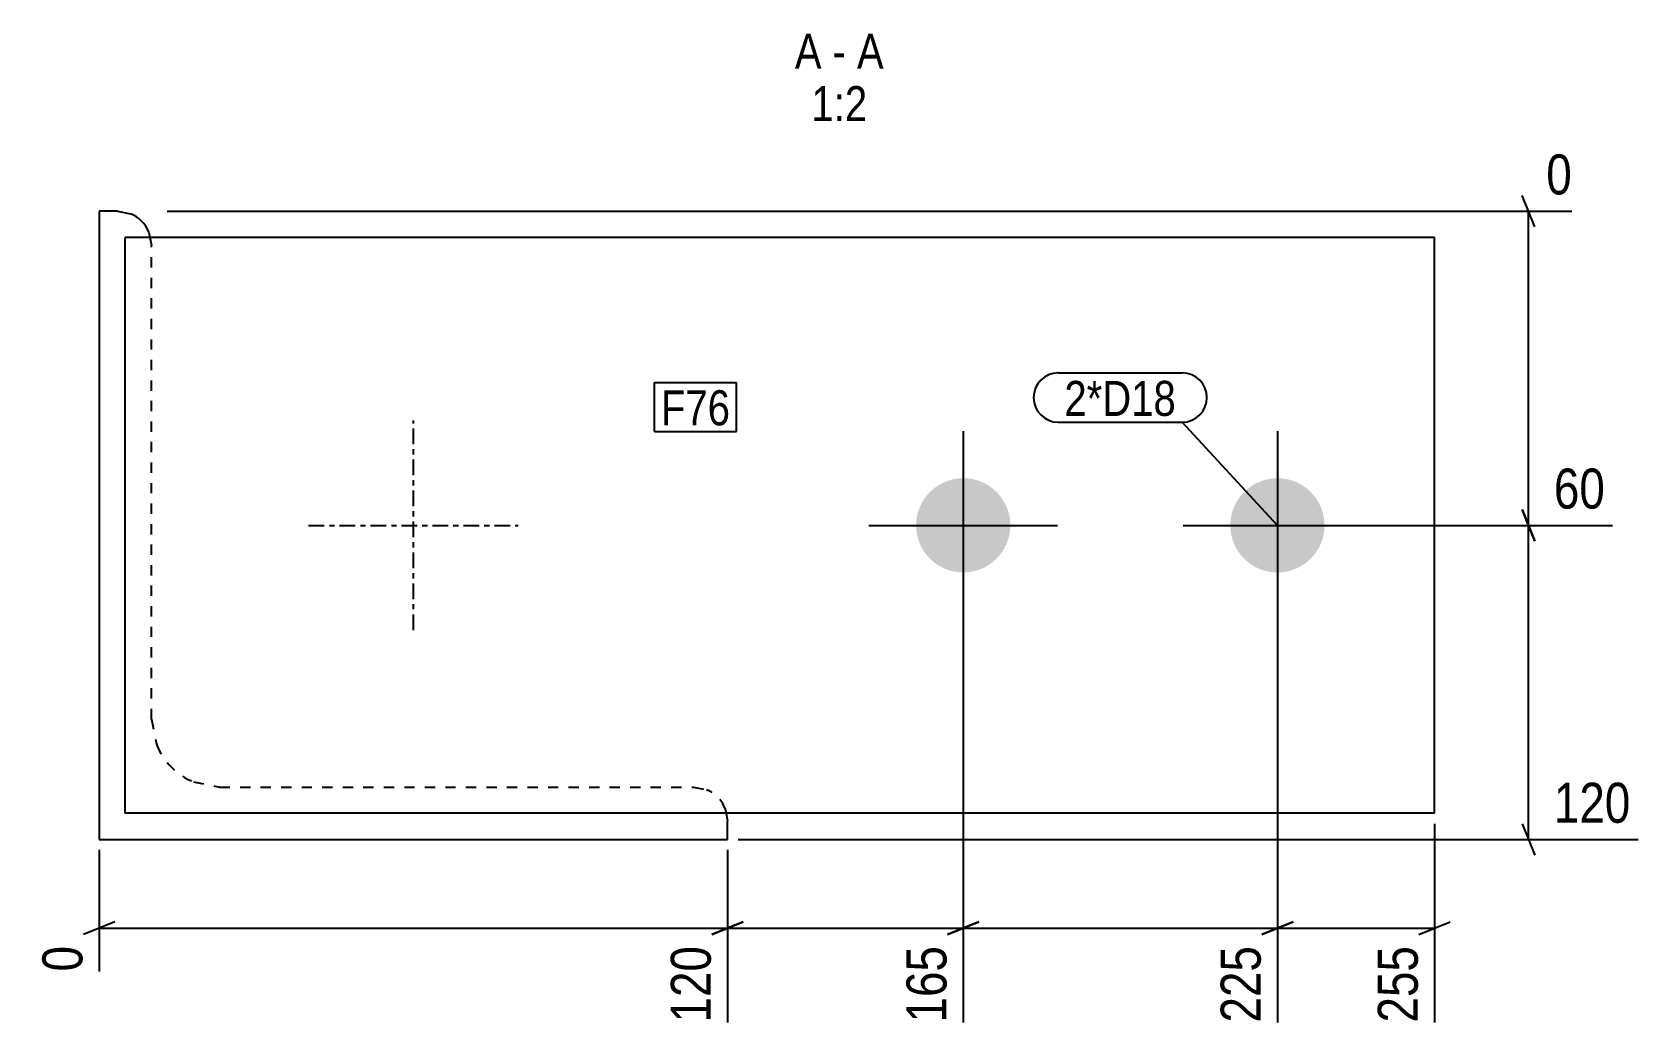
# Model space of a CAD drawing. Header units: millimetres. Extents: x 14 to 31641, y 3 to 1116.
# Drawn here: x 12786.5 to 13093.3, y 3.2 to 193.9 of the extents above; entities that cross this region are included whole.
import ezdxf

# ---------------------------------------------------------------- set-up
doc = ezdxf.new("R2010")
doc.units = ezdxf.units.MM
doc.linetypes.add('DXK_LINE_DOT2', pattern=[3.9198, 1.9599, -1.9599])
doc.linetypes.add('DXK_LINE_DOT3', pattern=[5.9187, 2.979, -0.9799, 0.9799, -0.9799])
for name, color, linetype in [('MÅLSÆTNING', 7, 'Continuous'), ('STÅL', 7, 'Continuous'), ('TEKST', 7, 'Continuous')]:
    doc.layers.add(name, color=color, linetype=linetype)
doc.styles.add('Arial Narrow', font='ARIALN.TTF', dxfattribs={"height": 0.2})

msp = doc.modelspace()

# ---------------------------------------------------------------- hatches: boundary and pattern name
at = {"layer": 'STÅL', "linetype": 'Continuous'}
for points in [[(12964.27, 108.75, -1), (12964.27, 90.75, -1)], [(13024.27, 108.75, -1), (13024.27, 90.75, -1)]]:
    msp.add_hatch(color=96, dxfattribs=at).paths.add_polyline_path(points)

# ---------------------------------------------------------------- linework, layer by layer
at = {"layer": 'MÅLSÆTNING', "color": 7, "linetype": 'Continuous'}
for p, q in [((13073.41, 156.75), (13071.01, 162.75)), ((12812.27, 159.75), (13080.48, 159.75)), ((13072.21, 99.75), (13072.21, 159.75)), ((13071.01, 102.75), (13073.41, 96.75)), ((13073.41, 96.75), (13071.01, 102.75)), ((13026.27, 99.75), (13088.27, 99.75)), ((13026.27, 99.75), (13088.27, 99.75)), ((13072.21, 39.75), (13072.21, 99.75)), ((12964.27, 97.75), (12964.27, 4.8)), ((12964.27, 97.75), (12964.27, 4.8)), ((13024.27, 97.75), (13024.27, 4.8)), ((13024.27, 97.75), (13024.27, 4.8)), ((13054.27, 42.75), (13054.27, 4.8)), ((13071.01, 42.75), (13073.41, 36.75)), ((12799.27, 37.75), (12799.27, 14.55)), ((12919.27, 37.75), (12919.27, 4.8)), ((12919.27, 37.75), (12919.27, 4.8)), ((12921.27, 39.75), (13093.14, 39.75)), ((12802.27, 24.03), (12796.27, 21.63)), ((12799.27, 22.83), (12919.27, 22.83)), ((12916.27, 21.63), (12922.27, 24.03)), ((12919.27, 22.83), (12964.27, 22.83)), ((12967.27, 24.03), (12961.27, 21.63)), ((12961.27, 21.63), (12967.27, 24.03)), ((12964.27, 22.83), (13024.27, 22.83)), ((13021.27, 21.63), (13027.27, 24.03)), ((13024.27, 22.83), (13054.27, 22.83)), ((13051.27, 21.63), (13057.27, 24.03))]:
    msp.add_line(p, q, dxfattribs=at)
at = {"layer": 'STÅL', "color": 2, "linetype": 'Continuous'}
for p, q in [((12802.77, 159.75), (12799.27, 159.75)), ((12799.27, 159.75), (12799.27, 39.75)), ((12802.77, 159.75), (12805.26, 159.25)), ((12804.27, 44.75), (12804.27, 154.75)), ((13054.27, 154.75), (12804.27, 154.75)), ((12808.78, 155.73), (12808.98, 154.75)), ((13054.27, 44.75), (13054.27, 154.75)), ((13054.27, 44.75), (12804.27, 44.75)), ((12918.98, 44.75), (12919.27, 43.25)), ((12919.27, 39.75), (12919.27, 43.25)), ((12799.27, 39.75), (12919.27, 39.75))]:
    msp.add_line(p, q, dxfattribs=at)
at = {"layer": 'STÅL', "color": 7, "linetype": 'DXK_LINE_DOT2'}
for p, q in [((12808.98, 154.75), (12809.27, 153.25)), ((12809.27, 62.75), (12809.27, 153.25)), ((12809.27, 62.75), (12810.26, 57.77)), ((12817.3, 50.74), (12822.27, 49.75)), ((12822.27, 49.75), (12912.77, 49.75)), ((12912.77, 49.75), (12915.26, 49.25)), ((12918.78, 45.73), (12918.98, 44.75))]:
    msp.add_line(p, q, dxfattribs=at)
at = {"layer": 'STÅL', "color": 7, "linetype": 'DXK_LINE_DOT3'}
for p, q in [((12859.27, 79.75), (12859.27, 119.75)), ((12839.27, 99.75), (12879.27, 99.75))]:
    msp.add_line(p, q, dxfattribs=at)
at = {"layer": 'STÅL', "color": 96, "linetype": 'Continuous'}
for p, q in [((12964.27, 117.75), (12964.27, 81.75)), ((13024.27, 117.75), (13024.27, 81.75)), ((12946.27, 99.75), (12982.27, 99.75)), ((13006.27, 99.75), (13042.27, 99.75))]:
    msp.add_line(p, q, dxfattribs=at)
at = {"layer": 'STÅL', "color": 2, "linetype": 'Continuous'}
msp.add_arc((12802.77, 153.25), 6.5, 22.5, 67.5, dxfattribs=at)
at = {"layer": 'STÅL', "color": 7, "linetype": 'DXK_LINE_DOT2'}
for centre, radius, start, end in [((12822.27, 62.75), 13, 202.5, 247.5), ((12912.77, 43.25), 6.5, 22.5, 67.5)]:
    msp.add_arc(centre, radius, start, end, dxfattribs=at)

# ---------------------------------------------------------------- wipeouts: each hides what was drawn before it
at = {"color": 0, "linetype": 'Continuous'}
for points, layer in [([(13088.41, 101.35), (13088.41, 112.55), (13075.46, 112.55), (13075.46, 101.35)], 'MÅLSÆTNING'), ([(13093.29, 41.35), (13093.29, 52.55), (13075.46, 52.55), (13075.46, 41.35)], 'MÅLSÆTNING'), ([(12937.23, 186.95), (12937.23, 193.95), (12932.12, 193.95), (12932.12, 186.95)], 'TEKST'), ([(12941.88, 186.95), (12941.88, 193.95), (12939.33, 193.95), (12939.33, 186.95)], 'TEKST'), ([(12949.1, 186.95), (12949.1, 193.95), (12943.98, 193.95), (12943.98, 186.95)], 'TEKST'), ([(12945.94, 176.95), (12945.94, 183.95), (12935.28, 183.95), (12935.28, 176.95)], 'TEKST')]:
    msp.add_wipeout(points, dxfattribs=at).dxf.layer = layer
at = {"color": 0}
for points in [[(12919.76, 118.86), (12919.76, 125.86), (12906.54, 125.86), (12906.54, 118.86)], [(13004.9, 120.65), (13004.9, 127.65), (12983.59, 127.65), (12983.59, 120.65)]]:
    msp.add_wipeout(points, dxfattribs=at).dxf.layer = 'TEKST'

# ---------------------------------------------------------------- next in the draw order: texts
at = {"layer": 'MÅLSÆTNING', "color": 3, "linetype": 'Continuous', "style": 'Arial Narrow'}
for s, p in [('60', (13077.06, 102.95)), ('120', (13077.06, 42.95))]:
    msp.add_text(s, height=7.635, dxfattribs=at).set_placement(p)
at = {"layer": 'TEKST', "color": 3, "linetype": 'Continuous', "style": 'Arial Narrow'}
for s, height, p in [('A', 6.68, (12932.12, 186.95)), ('A', 6.68, (12943.98, 186.95)), ('-', 6.68, (12939.33, 186.95)), ('1:2', 6.681, (12935.28, 176.95))]:
    msp.add_text(s, height=height, dxfattribs=at).set_placement(p)

# ---------------------------------------------------------------- next in the draw order: wipeouts: each hides what was drawn before it
at = {"color": 0, "linetype": 'Continuous'}
for points in [[(13082.08, 161.35), (13082.08, 172.55), (13074.01, 172.55), (13074.01, 161.35)], [(12797.67, 21.02), (12786.47, 21.02), (12786.47, 12.95), (12797.67, 12.95)], [(12917.67, 21.02), (12906.47, 21.02), (12906.47, 3.2), (12917.67, 3.2)], [(12962.67, 21.02), (12951.47, 21.02), (12951.47, 3.2), (12962.67, 3.2)], [(13022.67, 21.02), (13011.47, 21.02), (13011.47, 3.2), (13022.67, 3.2)], [(13052.67, 21.02), (13041.47, 21.02), (13041.47, 3.2), (13052.67, 3.2)]]:
    msp.add_wipeout(points, dxfattribs=at).dxf.layer = 'MÅLSÆTNING'
at = {"color": 0}
for points in [[(12919.76, 118.86), (12919.76, 125.86), (12906.54, 125.86), (12906.54, 118.86)], [(13004.9, 120.65), (13004.9, 127.65), (12983.59, 127.65), (12983.59, 120.65)]]:
    msp.add_wipeout(points, dxfattribs=at).dxf.layer = 'TEKST'

# ---------------------------------------------------------------- next in the draw order: linework, layer by layer
at = {"layer": 'MÅLSÆTNING', "color": 7, "linetype": 'Continuous'}
for p, q in [((12922.27, 24.03), (12916.27, 21.63)), ((13027.27, 24.03), (13021.27, 21.63))]:
    msp.add_line(p, q, dxfattribs=at)
at = {"layer": 'TEKST', "color": 7, "linetype": 'Continuous'}
for p, q in [((12905.34, 127.06), (12920.96, 127.06)), ((12905.34, 117.66), (12905.34, 127.06)), ((12920.96, 117.66), (12920.96, 127.06)), ((12982.39, 128.85), (13006.1, 128.85)), ((12905.34, 117.66), (12920.96, 117.66)), ((12982.39, 119.45), (13006.1, 119.45)), ((13024.27, 99.75), (13006.1, 119.45))]:
    msp.add_line(p, q, dxfattribs=at)
for centre, start, end in [((12982.39, 124.15), 90, 270), ((13006.1, 124.15), 270, 90)]:
    msp.add_arc(centre, 4.7, start, end, dxfattribs=at)

# ---------------------------------------------------------------- next in the draw order: texts
at = {"layer": 'MÅLSÆTNING', "color": 3, "linetype": 'Continuous', "style": 'Arial Narrow'}
msp.add_text('0', height=7.64, dxfattribs=at).set_placement((13075.61, 162.95))
for s, height, p in [('0', 7.64, (12796.07, 14.55)), ('120', 7.635, (12916.07, 4.8)), ('165', 7.635, (12961.07, 4.8)), ('225', 7.635, (13021.07, 4.8)), ('255', 7.635, (13051.07, 4.8))]:
    msp.add_text(s, height=height, rotation=90.0002, dxfattribs=at).set_placement(p)
at = {"layer": 'TEKST', "color": 3, "style": 'Arial Narrow'}
for s, p in [('2*D18', (12983.59, 120.65)), ('F76', (12906.54, 118.86))]:
    msp.add_text(s, height=6.681, dxfattribs=at).set_placement(p)

doc.saveas('drawing.dxf')
